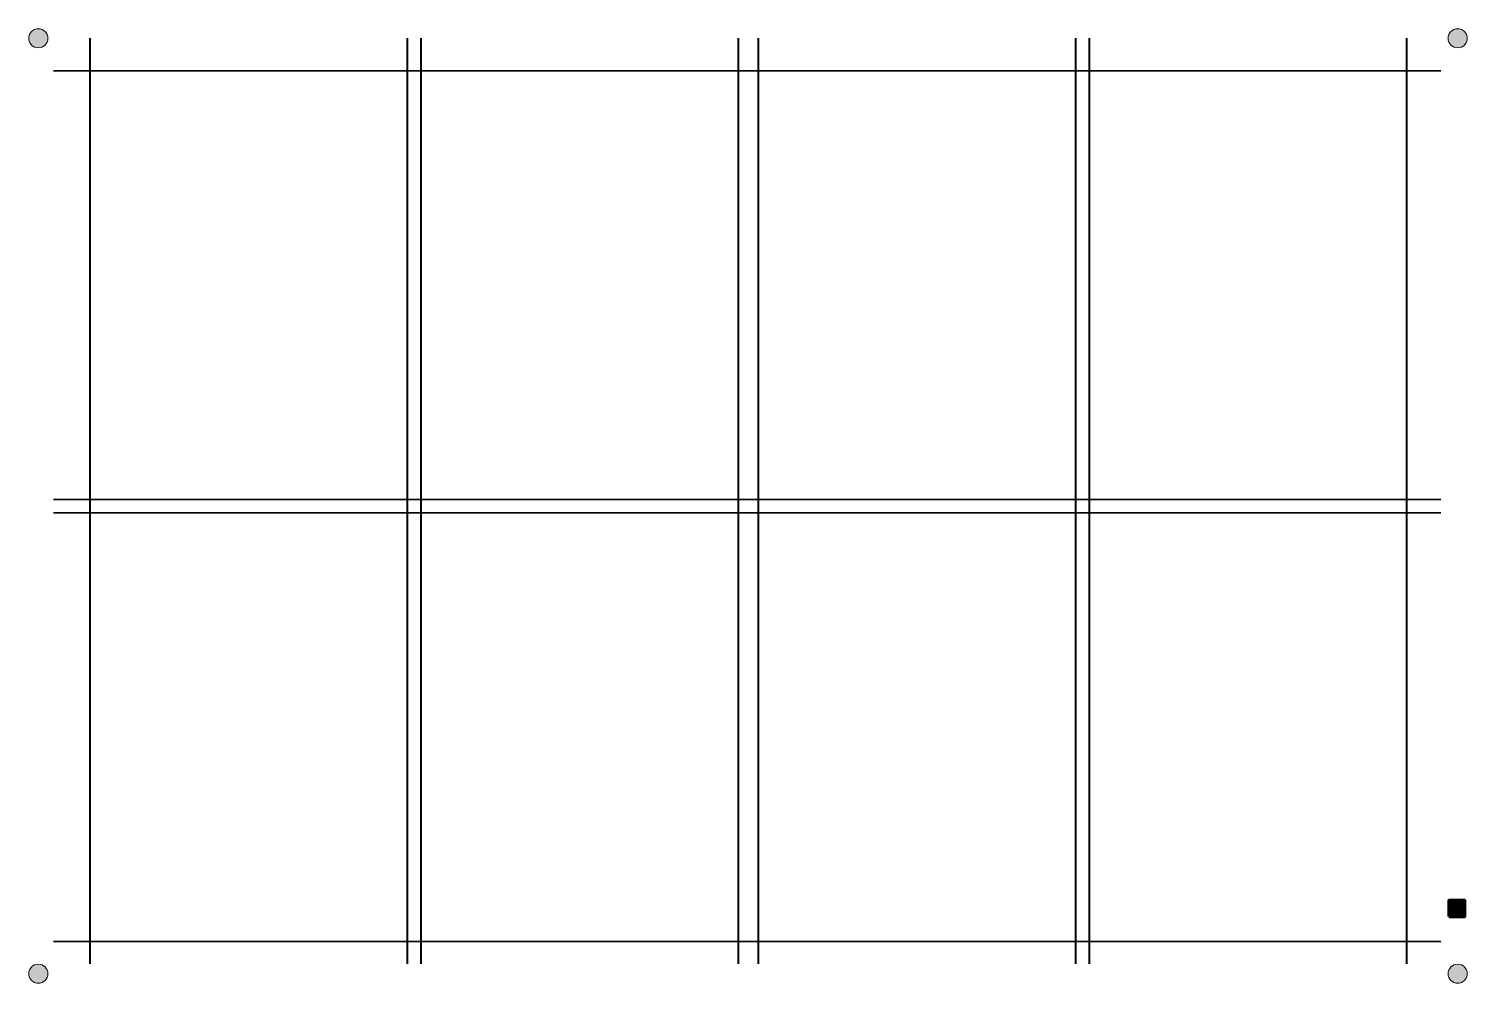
# Model space of a CAD drawing. Header units: inches. Extents: x 15 to 467, y 15 to 315.
import ezdxf

# ---------------------------------------------------------------- set-up
doc = ezdxf.new("R2010")
doc.units = ezdxf.units.IN
doc.header["$MEASUREMENT"] = 0
doc.layers.add('Layer 1', color=7, linetype='Continuous')

msp = doc.modelspace()

# ---------------------------------------------------------------- hatches: boundary and pattern name
at = {"layer": 'Layer 1', "true_color": 0x231f20}
h = msp.add_hatch(color=250, dxfattribs=at)
h.dxf.hatch_style = 2
edge = h.paths.add_edge_path()
edge.add_spline(control_points=[(18, 309), (19.66, 309), (21, 310.34), (21, 312), (21, 313.66), (19.66, 315), (18, 315), (16.34, 315), (15, 313.66), (15, 312), (15, 310.34), (16.34, 309), (18, 309)], knot_values=[0, 0, 0, 0, 1, 1, 1, 2, 2, 2, 3, 3, 3, 4, 4, 4, 4], degree=3, periodic=1)
h = msp.add_hatch(color=250, dxfattribs=at)
h.dxf.hatch_style = 2
edge = h.paths.add_edge_path()
edge.add_spline(control_points=[(464, 309), (465.66, 309), (467, 310.34), (467, 312), (467, 313.66), (465.66, 315), (464, 315), (462.34, 315), (461, 313.66), (461, 312), (461, 310.34), (462.34, 309), (464, 309)], knot_values=[0, 0, 0, 0, 1, 1, 1, 2, 2, 2, 3, 3, 3, 4, 4, 4, 4], degree=3, periodic=1)
h = msp.add_hatch(color=250, dxfattribs=at)
h.dxf.hatch_style = 2
h.paths.add_polyline_path([(461.24, 35.99), (466.24, 35.99), (466.24, 40.99), (461.24, 40.99)])
h = msp.add_hatch(color=250, dxfattribs=at)
h.dxf.hatch_style = 2
edge = h.paths.add_edge_path()
edge.add_spline(control_points=[(18, 15), (19.66, 15), (21, 16.34), (21, 18), (21, 19.66), (19.66, 21), (18, 21), (16.34, 21), (15, 19.66), (15, 18), (15, 16.34), (16.34, 15), (18, 15)], knot_values=[0, 0, 0, 0, 1, 1, 1, 2, 2, 2, 3, 3, 3, 4, 4, 4, 4], degree=3, periodic=1)
h = msp.add_hatch(color=250, dxfattribs=at)
h.dxf.hatch_style = 2
edge = h.paths.add_edge_path()
edge.add_spline(control_points=[(464, 15), (465.66, 15), (467, 16.34), (467, 18), (467, 19.66), (465.66, 21), (464, 21), (462.34, 21), (461, 19.66), (461, 18), (461, 16.34), (462.34, 15), (464, 15)], knot_values=[0, 0, 0, 0, 1, 1, 1, 2, 2, 2, 3, 3, 3, 4, 4, 4, 4], degree=3, periodic=1)

# ---------------------------------------------------------------- linework, layer by layer
at = {"layer": 'Layer 1', "color": 240, "lineweight": 40, "true_color": 0xed1c24}
for points in [[(34.16, 312.08), (34.16, 21.08)], [(133.87, 312.08), (133.87, 21.08)], [(138.16, 312.08), (138.16, 21.08)], [(237.89, 312.08), (237.89, 21.08)], [(244.16, 312.08), (244.16, 21.08)], [(343.87, 312.08), (343.87, 21.08)], [(348.16, 312.08), (348.16, 21.08)], [(447.89, 312.08), (447.89, 21.08)]]:
    msp.add_lwpolyline(points, dxfattribs=at)
at = {"layer": 'Layer 1', "color": 240, "lineweight": 35, "true_color": 0xed1c24}
for points in [[(22.8, 301.82), (458.72, 301.82)], [(22.8, 167.09), (458.72, 167.09)], [(22.8, 162.82), (458.72, 162.82)], [(22.8, 28.1), (458.72, 28.1)]]:
    msp.add_lwpolyline(points, dxfattribs=at)
at = {"layer": 'Layer 1', "lineweight": 0}
msp.add_lwpolyline([(461.24, 35.99), (466.24, 35.99), (466.24, 40.99), (461.24, 40.99), (461.24, 35.99)], dxfattribs=at)
at = {"layer": 'Layer 1', "color": 18, "lineweight": 100, "true_color": 0x000000}
msp.add_lwpolyline([(461.24, 35.99), (466.24, 35.99), (466.24, 40.99), (461.24, 40.99), (461.24, 35.99)], dxfattribs=at)
at = {"layer": 'Layer 1', "lineweight": 0}
for points in [[(18, 309), (19.66, 309), (21, 310.34), (21, 312), (21, 313.66), (19.66, 315), (18, 315), (16.34, 315), (15, 313.66), (15, 312), (15, 310.34), (16.34, 309), (18, 309)], [(464, 309), (465.66, 309), (467, 310.34), (467, 312), (467, 313.66), (465.66, 315), (464, 315), (462.34, 315), (461, 313.66), (461, 312), (461, 310.34), (462.34, 309), (464, 309)], [(18, 15), (19.66, 15), (21, 16.34), (21, 18), (21, 19.66), (19.66, 21), (18, 21), (16.34, 21), (15, 19.66), (15, 18), (15, 16.34), (16.34, 15), (18, 15)], [(464, 15), (465.66, 15), (467, 16.34), (467, 18), (467, 19.66), (465.66, 21), (464, 21), (462.34, 21), (461, 19.66), (461, 18), (461, 16.34), (462.34, 15), (464, 15)]]:
    msp.add_open_spline(points, degree=3, knots=[0, 0, 0, 0, 1, 1, 1, 2, 2, 2, 3, 3, 3, 4, 4, 4, 4], dxfattribs=at)

doc.saveas('drawing.dxf')
